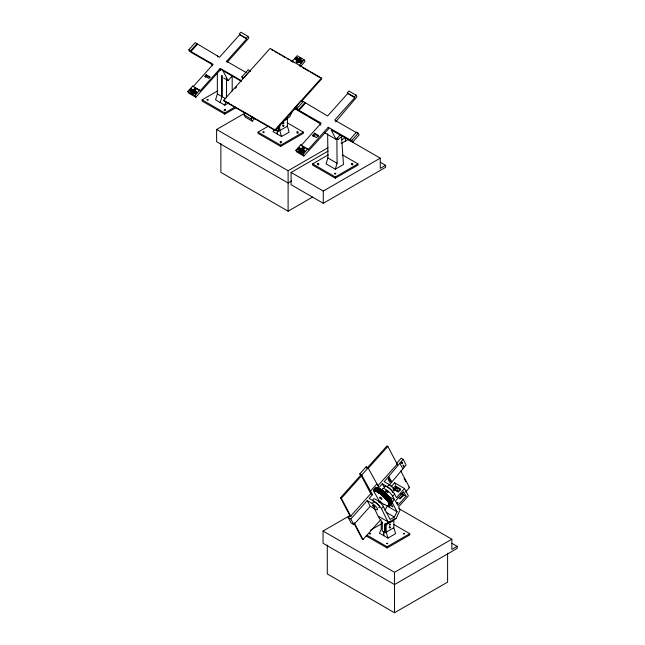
<?xml version="1.0" encoding="UTF-8"?>
<svg xmlns="http://www.w3.org/2000/svg" width="645" height="645" viewBox="0 0 645 645"><rect width="100%" height="100%" fill="white"/><g stroke="black" fill="none" stroke-linecap="round" stroke-linejoin="round"><path stroke-width="0.97" d="M228.951 102.749L224.766 105.159L215.567 99.846L217.333 93.928L217.333 73.869M221.936 96.581L221.936 75.521L221.936 96.581L220.163 102.507M278.35 131.016L278.35 126.251M374.189 507.994L378.583 517.153L382.292 522.563L382.292 531.141L385.13 532.778L385.13 524.2L387.669 522.732M384.775 532.577L384.775 523.998L388.483 522.869L396.119 518.467L400.118 509.832L398.537 506.841L408.39 495.852L404.536 488.539L394.627 482.823L390.894 486.983M378.091 492.506L380.639 489.273L378.091 492.506L378.97 493.062L381.606 489.894L385.573 493.006L385.831 493.594L383.267 496.457L387.048 500.576L389.999 497.706L387.048 500.576M381.606 489.894L380.873 489.41M385.025 498.045L387.653 495.005L385.831 493.594M379.712 488.725C374.479 496.884 378.599 487.007 380.639 489.273M283.05 122.179L282.784 122.856M389.475 526.594L389.209 527.279M383.267 496.457L379.042 492.756M391.789 501.955L392.2 502.479L391.757 502.197M224.766 105.159L225.774 101.773M327.676 133.709L327.886 157.952L326.112 163.878L335.311 169.192L343.454 164.499L341.495 135.845M335.311 169.192L337.085 163.266L336.875 139.022L337.94 139.634L342.431 135.885M274.101 129.306L273.045 131.628L281.534 136.538L289.17 132.128L287.396 126.202L287.396 118.849L286.34 118.237M391.709 502.35L392.071 502.85L391.612 502.536M292.362 110.884L289.702 116.906L283.76 120.333M384.904 510.429L387.153 506.043L397.062 511.759L394.361 517.024L390.169 519.451L383.388 506.575A6.998 1.943 42 0 0 376.954 500.109A6.998 1.943 42 0 0 373.132 499.964M282.784 125.719L282.978 124.767M393.797 490.837A5.007 1.395 41.9 0 0 393.676 488.547A5.007 1.395 41.9 0 0 389.177 484.508L384.226 481.654L403.149 459.337L401.206 458.208L396.393 463.578L397.28 464.086L377.841 485.782M389.169 485.153L406.14 465.013L403.149 459.337M300.401 66.661L305.029 61.388L304.206 59.824L301.376 58.187L297.53 62.484L297.829 63.049L299.756 60.904M335.626 121.937L356.887 96.855L355.992 95.154L348.913 91.066L347.316 92.856L347.687 93.565L354.766 97.653L334.658 120.091L355.992 132.402M211.528 64.113L189.695 51.503L188.8 49.802L195.217 42.643L219.542 57.187L239.65 34.749L239.279 34.04L240.883 32.25L247.962 36.338L248.857 38.039L227.145 62.267L226.621 61.275L246.729 38.837L239.279 34.04M194.597 87.688L200.103 90.864L220.211 68.426L220.735 69.426L195.814 97.226L188.735 93.138L187.84 91.437L192.645 86.067L193.024 86.777L213.132 64.347L190.944 51.536L190.573 50.826L196.983 43.666M190.944 51.536L197.354 44.376M189.67 90.59L191.71 92.13L192.347 91.413L190.581 90.389L189.936 91.106L189.67 90.59L191.275 88.808L193.306 90.34L192.67 91.05L190.896 90.034L191.541 89.316L191.275 88.808M204.941 76.175L206.223 74.747L210.117 76.989L208.835 78.424L204.941 76.175L205.465 77.174L206.747 75.739L206.223 74.747M191.436 91.614L193.04 89.824M190.67 93.073L194.516 88.776L195.935 89.599L192.081 93.888L192.379 94.46L187.84 91.437M190.968 93.638L194.814 89.349L194.516 88.776M193.556 92.84L195.161 91.05L196.935 92.074L195.33 93.864L193.556 92.84L193.831 93.356L194.468 92.638L196.241 93.662M195.096 93.831L195.161 91.05M195.814 97.226L194.919 95.525L199.724 90.155L192.645 86.067M246.358 38.128L247.962 36.338M223.734 78.077L228.088 80.585L232.579 75.578M242.665 78.432L241.843 76.868L248.252 69.708L250.397 71.442M250.026 70.732L243.608 77.892L241.843 76.868M245.753 113.56L224.008 101.007L223.638 100.298L270.142 48.407L321.452 78.029L321.823 78.738L301.892 100.983M235.304 88.405L236.634 86.922M254.912 118.212L252.284 121.139L245.213 117.059L244.084 114.923L245.689 113.133L253.138 117.93L251.566 117.027M297.151 60.719L297.797 60.001L296.023 58.985L295.386 59.703L295.112 59.187L296.716 57.397L298.756 58.929L298.119 59.646L296.345 58.622L296.99 57.913L296.716 57.397M298.49 58.421L296.885 60.211L295.112 59.187M299.965 57.373L300.264 57.937L296.418 62.234L296.111 61.67L299.965 57.373L297.135 55.736L292.322 61.106L292.693 61.815M299.28 61.944L299.006 61.436L300.61 59.646L302.376 60.67L300.78 62.46L301.046 62.968L301.691 62.251L299.917 61.235L299.28 61.944L301.046 62.968M299.917 61.235L300.473 62.283L300.61 59.646M252.284 121.139L251.163 119.011L252.767 117.221M299.401 65.193L304.206 59.824M297.248 106.167L275.326 130.629L274.947 129.919L321.452 78.029M295.434 108.304L295.063 107.594L301.481 100.435L327.579 116.003L347.687 93.565M303.247 101.459L296.837 108.618L297.732 110.319L319.864 123.493L320.758 125.195M305.77 148.318L308.133 149.68L328.24 127.242L328.918 128.524L303.843 156.042L296.764 151.954L295.87 150.253L300.683 144.883L301.054 145.593L321.162 123.155L298.974 110.351L298.603 109.642L305.021 102.482M298.974 110.351L305.391 103.192M297.7 149.406L299.74 150.946L300.385 150.229L298.611 149.205L297.974 149.922L297.7 149.406L299.304 147.616L301.344 149.156L300.699 149.866L298.933 148.85L299.57 148.132L299.304 147.616M312.656 135.353L314.575 133.201L318.469 135.45L316.55 137.595L312.656 135.353L313.325 136.627L315.252 134.483L314.575 133.201M299.474 150.43L301.07 148.64M302.344 151.124L300.417 153.276L298.7 151.889L302.553 147.592L304.263 148.979L302.553 147.592M298.998 152.454L302.852 148.165M300.417 153.276L300.119 152.704L303.964 148.415M301.86 152.172L301.594 151.656L303.198 149.866L304.964 150.89L303.36 152.68L303.634 153.188L304.271 152.47L302.505 151.454L301.86 152.172L303.634 153.188M302.505 151.454L303.134 152.647L303.198 149.866M303.843 156.042L302.948 154.34L307.762 148.971L300.683 144.883M354.766 97.653L354.387 96.944L355.992 95.154M324.798 132.87L336.118 139.401L340.608 134.394M328.24 127.242L350.428 140.054L350.058 139.344L356.467 132.185L358.241 133.209L359.136 134.91L352.718 142.069L331.183 130.032L336.118 139.401M352.718 142.069L351.823 140.368L358.241 133.209M378.897 507.647A5.007 1.395 41.8 0 0 378.518 505.228A5.007 1.395 41.8 0 0 374.124 501.326L369.166 498.456L372.528 494.707L370.754 493.683L361.377 475.881L359.749 473.946L366.158 466.787L368.11 467.915L378.938 487.547L382.3 483.798L387.258 486.661A5.007 1.395 41.9 0 1 392.394 491.756M350.171 516.185L340.479 497.787L361.071 474.809M367.053 468.141L386.984 445.905L387.871 446.413L397.554 464.811M372.528 494.707L361.692 475.067L368.11 467.915M351.057 516.701L341.366 498.303L361.958 475.317M367.94 468.649L387.871 446.413M370.569 490.982L376.978 483.831M353.807 524.611L350.815 518.935L367.239 500.601L370.23 506.277L353.807 524.611L351.154 523.079L348.163 517.395L349.759 515.613L350.646 516.121L370.754 493.683M376.164 487.426C374.237 487.644 373.866 492.385 373.463 490.281L376.164 487.426L376.615 487.83L374.052 490.692L374.463 490.966L374.044 490.345C374.213 487.152 378.059 488.321 377.277 487.644L374.705 490.506L375.059 491.095L374.044 490.345M374.197 490.369L376.761 487.507M374.632 490.789L377.446 487.701L378.293 488.459L378.018 487.91L375.454 490.772L375.721 491.321L374.705 490.506M374.898 490.853L377.462 487.991M375.301 490.982L377.865 488.12M375.454 490.772L378.212 487.991L379.026 488.765L377.744 490.2M379.816 489.16C378.284 486.346 376.801 492.466 376.035 491.272L378.607 488.41M376.269 491.135L379.042 488.37M376.358 491.417L378.841 488.273M377.252 492.03L376.841 491.659L379.405 488.797M402.432 463.287L402.109 463.65L401.69 461.868L402.432 463.287L401.125 462.538M389.459 477.84L388.177 479.267L389.822 482.396L391.104 480.96L389.33 479.945L388.508 478.38M377.043 491.917L379.752 488.975M377.148 491.587L379.937 488.854M377.865 492.369L380.26 489.265M378.059 492.345L380.623 489.474M378.591 492.675L381.155 489.813M378.736 492.909L381.3 490.047M378.97 493.062L381.534 490.055M379.276 492.917L381.84 490.055M379.518 493.296L382.082 490.434M379.631 493.514L382.203 490.651M404.076 466.416L403.762 466.77L403.335 464.997L404.076 466.416L402.77 465.658M379.873 493.683L382.59 490.587M380.268 493.627L382.832 490.764M380.461 493.981L383.033 491.119M367.239 500.601L372.197 503.463L374.116 501.318M387.258 486.661L389.177 484.508M380.55 494.175L383.114 491.313M380.784 494.36L383.59 491.345M381.268 494.393L383.831 491.53M381.413 494.723L383.977 491.861M381.469 494.9L384.033 492.038M381.703 495.094L384.267 492.232M381.8 495.038L384.372 492.175M382.025 495.013L384.589 492.151M382.259 495.215L384.831 492.353M382.356 495.505L384.928 492.643M382.372 495.658L384.944 492.796M382.614 495.868L385.178 493.006M382.743 495.844L385.307 492.982M383.009 495.868L385.573 493.006M383.243 496.078L385.807 493.215M383.283 496.336L385.847 493.465M383.493 496.674L386.065 493.804M383.654 496.674L386.218 493.812M383.96 496.755L386.524 493.885M378.962 502.447L380.195 501.068M384.186 496.964L386.75 494.102M384.13 497.279L386.742 494.32M384.347 497.497L386.911 494.634M384.533 497.529L387.097 494.667M393.402 488.088L395.329 485.935L400.634 488.999L398.07 491.869L392.765 488.797M384.88 497.658L387.443 494.788M384.944 498.109L387.653 495.005M385.154 498.327C387.443 492.772 391.539 497.36 386.557 499.762M385.363 498.4L387.927 495.537M385.742 498.561L388.306 495.699M385.71 498.948L388.508 495.916M393.506 490.224L396.078 487.354L400.626 489.982M385.904 499.166L388.467 496.303M386.137 499.262L388.701 496.4M386.54 499.472L389.104 496.61M386.411 499.77L389.29 496.827M386.589 499.988L389.153 497.126L389.838 497.497M386.839 500.109L389.403 497.247M387.218 500.601L389.999 497.706M387.194 500.786L390.031 498.077C392.442 499.206 383.872 504.358 389.516 499.206M388.056 501.423L390.475 498.359M390.362 498.545C391.886 498.803 389.346 503.535 387.726 501.552L390.62 498.561M388.483 522.869L381.461 508.72L383.388 506.575M397.062 511.759L392.128 502.391L394.522 499.714L392.676 496.207L394.603 494.062A6.998 1.959 41.9 0 0 388.346 487.709A6.998 1.959 41.9 0 0 384.291 487.257M388.008 501.729L390.572 498.867M389.338 500.657L390.628 499.23L391.152 499.375M388.467 502.052L391.031 499.19M388.58 502.237L388.056 502.092L388.451 502.471L391.015 499.609L391.483 499.964L388.806 503.165C387.758 502.544 390.62 499.424 391.579 500.141M388.508 502.947L390.991 499.915M394.95 488.265L396.127 490.498L398.433 491.829L400.037 490.039L399.247 488.547M388.427 502.778L391.233 500.028M388.669 502.89L391.483 499.964M388.959 503.543L391.902 500.843L389.338 503.705C388.467 503.576 389.378 504.519 389.636 505.341C388.854 504.979 388.467 505.309 389.016 506.132L392.112 502.769M389.048 503.793L391.838 500.681L391.072 500.085M389.145 504.124L391.709 501.262L392.112 501.471L389.225 504.817M389.193 504.342L391.757 501.479L392.2 501.891L388.467 506.228L387.597 505.575L388.056 506.212L384.13 504.261L384.194 504.664L379.276 501.076L373.399 490.555M389.507 504.188L392.071 501.326L391.523 500.681M391.152 503.366L388.588 506.228L388.064 505.559L388.451 505.793L389.733 504.358M388.959 505.511L392.2 501.891M404.536 488.539L396.449 497.569L394.603 494.062M388.451 505.793L388.919 506.164L392.216 502.382M389.266 505.986L391.902 503.068L391.523 502.649M353.863 523.2L362.168 538.97L363.046 539.478L380.985 519.467M399.586 498.706L402.907 495.005M405.568 492.038L409.551 487.588L400.787 470.947M406.036 496.223L397.796 505.422L395.441 500.947L403.681 491.748L406.036 496.223L401.464 493.578M391.902 503.068L391.37 502.778M224.138 110.642L225.347 110.609M297.031 133.12L298.329 133.16M236.086 107.61L224.766 114.149L202.119 101.072L202.119 99.846L217.8 90.8M202.119 99.846L224.766 112.923L235.215 106.893M291.588 180.987L288.105 183.003L216.623 141.731L216.623 129.476L245.294 112.923M287.646 123.074L303.319 132.128L303.319 133.354L280.68 146.431L258.032 133.354L258.032 132.128L268.481 126.098M283.155 121.3L287.396 118.849M281.534 136.538L279.769 130.613L287.396 126.202M258.032 132.128L280.68 145.206L303.319 132.128M216.623 129.476L288.105 170.74L328.063 147.673M341.955 139.651L345.43 137.643L345.43 141.36M380.34 162.29L385.565 165.305L385.565 167.353L323.282 203.304L291.08 184.72L291.08 172.457L328.2 151.027M341.149 143.553L348.05 139.562L380.252 158.154L380.252 168.369L385.565 165.305M342.285 154.824L357.959 163.878L357.959 165.104L335.311 178.181L312.664 165.104L312.664 163.878L328.345 154.824M312.664 163.878L335.311 176.956L357.959 163.878M220.872 143.472L220.872 172.376L288.105 211.197L312.47 197.128M291.08 172.457L323.282 191.049L380.252 158.154M451.976 543.356L457.16 546.355L457.16 548.395L394.53 584.555L323.048 543.284L323.048 531.029L349.977 515.484M370.544 530.166L381.872 523.627M389.37 521.749L391.064 520.773M385.13 524.2L386.186 524.812L393.821 520.402L393.821 527.763L395.587 533.681L387.959 538.091L379.462 533.189L381.235 529.303L381.235 521.95L382.292 522.563M387.959 538.091L386.186 532.165L393.821 527.763M367.061 535.197L387.097 546.758L409.744 533.681L409.744 534.907L387.097 547.984L366.191 535.914M323.048 531.029L394.53 572.3L451.855 539.204L451.855 549.419L457.16 546.355M327.297 545.033L327.297 573.929L394.53 612.75L447.606 582.104L447.606 553.2M224.766 109.658C226.959 110.327 221.993 109.416 225.347 109.384M280.68 141.932C282.857 142.609 277.955 141.69 281.26 141.658M280.148 142.851L281.26 142.892M317.8 164.798L318.799 164.765M351.767 164.798L352.775 164.765M387.097 543.493C389.233 544.211 384.356 543.227 387.677 543.219M393.337 519.306L396.119 518.467M373.463 490.281L374.052 490.692M389.782 497.738L390.031 498.077M294.201 108.255L297.659 110.182M391.789 501.77L392.216 502.02M300.264 57.937L301.675 58.759L301.376 58.187M296.99 57.913L298.756 58.929M300.876 60.154L302.062 60.84M300.239 60.872L302.005 61.896M299.006 61.436L300.78 62.46M296.111 61.67L297.53 62.484M347.316 92.856L354.387 96.944M271.384 49.617L273.125 50.624M274.867 51.632L277.471 53.132M279.212 54.14L280.954 55.139M282.687 56.147L285.3 57.655M287.041 58.655L288.775 59.663M290.516 60.67L293.128 62.17M299.216 65.685L300.957 66.693M302.69 67.693L308.778 71.208M310.519 72.216L320.089 77.739M239.65 34.749L246.729 38.837M226.621 61.275L246.188 72.571M295.063 107.594L298.603 109.642M350.058 139.344L351.823 140.368M294.87 108.457L307.076 115.503M308.818 116.503L311.438 118.019M313.18 119.027L314.921 120.026M317.542 121.542L319.283 122.55M188.8 49.802L190.573 50.826M220.211 68.426L241.52 80.738M220.735 69.426L220.026 69.015L220.921 70.716L219.3 69.781M222.856 70.652L241.327 81.318M315.252 134.483L318.364 136.28M206.747 75.739L209.859 77.537M217.333 93.928L225.766 98.79M337.085 163.266L327.886 157.952M275.875 129.589L278.704 131.225L278.704 126.452M223.638 100.298L274.947 129.919M251.84 117.076L275.326 130.629M301.844 146.052L304.198 147.415M244.084 114.923L251.163 119.011M299.57 148.132L301.344 149.156M303.464 150.382L304.65 151.059M302.828 151.091L304.005 151.777M301.594 151.656L303.36 152.68M191.541 89.316L193.306 90.34M195.435 91.566L197.201 92.582L196.564 93.299L194.79 92.275M295.87 150.253L298.7 151.889M300.119 152.704L302.948 154.34M192.081 93.888L194.919 95.525M408.664 487.08L409.551 487.588M389.266 480.017L389.975 480.42L388.742 478.082M400.698 494.126L403.73 495.876M359.749 473.946L361.692 475.067M398.03 497.416L400.303 498.722L403.738 494.892L402.561 492.659M387.089 495.425L394.522 499.714M398.683 508.502L451.855 539.204M389.137 504.769L392.926 506.954L390.967 503.229M386.105 512.259L394.361 517.024M370.23 506.277L375.188 509.139A5.007 1.395 41.9 0 0 377.228 508.349A5.007 1.395 41.9 0 0 372.197 503.463M392.757 519.789L393.821 520.402M394.063 524.635L409.744 533.681M378.583 516.331L388.483 522.055M340.479 497.787L341.366 498.303M348.163 517.395L350.815 518.935M387.468 500.939L387.911 501.221M388.451 502.471L388.919 502.826M391.023 502.923L391.579 503.269L391.241 502.85M388.806 503.165L389.338 503.705M375.64 490.853L376.035 491.272M376.478 491.232L376.841 491.659M377.365 491.716L377.696 492.127M380.405 497.36L380.897 498.254M356.467 132.185L356.846 132.894M296.345 58.622L296.902 59.679M301.481 100.435L301.852 101.144M307.762 148.971L308.133 149.68M298.933 148.85L299.562 150.043M217.421 55.962L217.946 56.954M245.689 113.133L246.067 113.842M222.332 69.652L228.088 80.585M211.004 63.113L212.407 65.766M399.787 463.094L402.77 468.77M199.724 90.155L200.103 90.864M404.052 478.316L405.899 481.823M190.896 90.034L191.525 91.227M394.627 482.823L395.482 484.443M395.329 485.935L398.433 491.829M388.782 476.558L391.773 482.242M382.3 483.798L384.323 487.644M383.694 492.24L382.767 490.49A6.998 1.951 41.9 0 1 383.711 488.531A7.006 1.951 41.9 0 1 392.668 496.207M366.158 466.787L366.908 468.214M354.282 522.829L363.046 539.478M337.375 138.006L337.94 139.634M394.53 572.3L394.53 612.75M387.097 546.758L387.097 547.984M386.186 524.812L386.186 532.165M335.311 176.956L335.311 178.181M323.282 191.049L323.282 203.304M288.105 170.74L288.105 211.197M280.68 145.206L280.68 146.431M279.769 125.098L279.769 130.613M232.192 75.304L232.192 91.05M226.532 78.182L226.532 97.234M224.766 112.923L224.766 114.149M373.253 501.294A7.006 1.959 41.9 0 1 374.729 502.068M375.051 502.27A7.006 1.959 41.9 0 1 381.469 508.72M392.474 491.958A5.007 1.395 41.9 0 1 392.587 492.474M277.294 130.403L277.294 134.087L277.286 130.403M383.711 531.964L383.711 535.64L383.711 531.964M207.037 99.782C208.367 101.467 208.972 98.371 207.037 99.782M262.95 132.064C264.273 133.749 264.893 130.653 262.95 132.064M296.918 132.064C298.24 133.749 298.861 130.653 296.918 132.064M317.59 163.806C318.92 165.499 319.517 162.403 317.59 163.806M334.57 173.618C335.9 175.303 336.505 172.207 334.57 173.618M351.557 163.806C352.888 165.499 353.484 162.403 351.557 163.806M369.367 533.617C370.706 535.302 371.302 532.214 369.367 533.617M403.343 533.617C404.673 535.302 405.27 532.214 403.343 533.617M397.167 502.915C398.021 504.446 398.554 501.35 397.167 502.915M283.066 123.235C283.921 125.066 284.445 120.744 283.066 123.235M283.066 126.089C283.921 127.928 284.445 123.606 283.066 126.089M389.491 524.788C390.338 526.626 390.87 522.297 389.491 524.788M389.491 527.65C390.338 529.489 390.87 525.159 389.491 527.65M374.358 507.284L373.971 507.067A1.548 0.435 41.9 0 1 372.576 505.64A1.548 0.435 41.9 0 1 373.116 505.357L373.519 505.607A1.548 0.435 41.9 0 1 374.801 506.962A1.548 0.435 41.9 0 1 374.358 507.284M385.879 491.256A1.548 0.435 41.9 0 0 387.927 492.716A1.548 0.435 41.9 0 0 386.669 490.966A1.548 0.435 41.9 0 0 385.879 491.256M379.978 497.9A1.548 0.435 41.9 0 0 382.017 499.319A1.548 0.435 41.9 0 0 380.703 497.545A1.548 0.435 41.9 0 0 379.978 497.9"/></g></svg>
